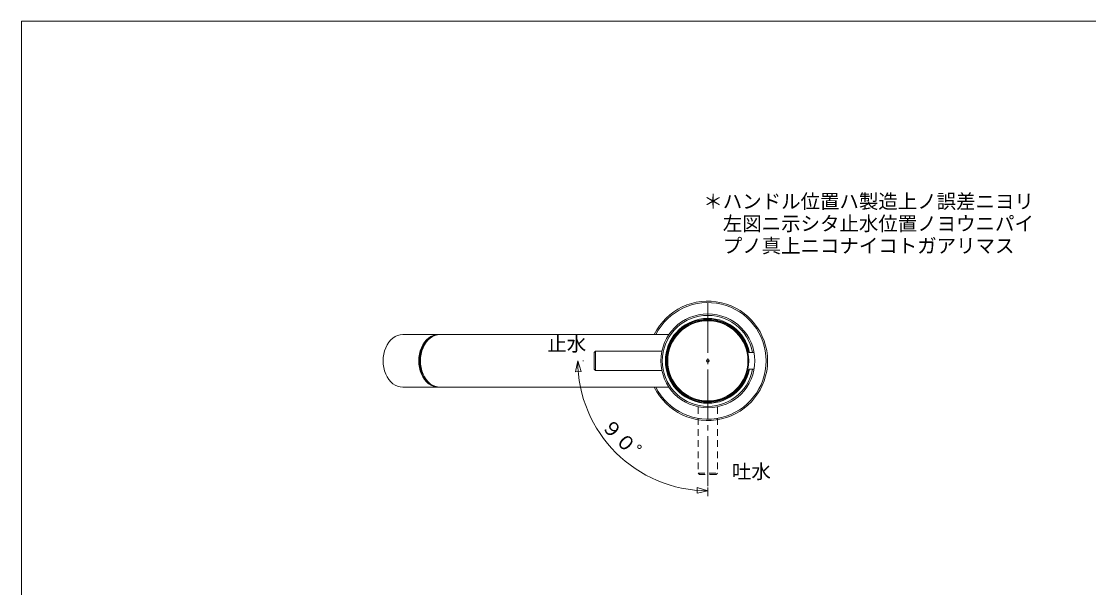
# Model space of a CAD drawing. Units: millimetres, scale not verified. Extents: x -373 to 395, y -278 to 275.
# Drawn here: x -373 to 11.2, y 71 to 275 of the extents above; entities that cross this region are included whole.
import ezdxf
from ezdxf.enums import TextEntityAlignment as Align

# ---------------------------------------------------------------- set-up
doc = ezdxf.new("R2010")
doc.units = ezdxf.units.MM
doc.header["$LTSCALE"] = 2
doc.header["$PDMODE"] = 32
doc.header["$PDSIZE"] = 1
doc.linetypes.add('USER1', pattern=[2, 1.2, -0.8])
doc.linetypes.add('USER2', pattern=[12, 9, -1, 1, -1])
for name, color, linetype, lineweight in [('0-1_1', 7, 'Continuous', 18), ('0-2_2', 7, 'Continuous', 18), ('0-3_3', 7, 'Continuous', 18)]:
    doc.layers.add(name, color=color, linetype=linetype, lineweight=lineweight)
doc.styles.add('ＭＳ ゴシック', font='')
doc.styles.get('ＭＳ ゴシック').set_extended_font_data('MS Gothic')

# ---------------------------------------------------------------- blocks, each defined once
blk = doc.blocks.new('D1')
at = {"layer": '0-3_3'}
for p, q in [((-172.681, 152.689), (-173.556, 148.786)), ((-172.681, 152.689), (-171.487, 148.872)), ((-170.9, 152.689), (-170.681, 152.689)), ((-173.556, 148.786), (-171.487, 148.872)), ((-129.686, 107.071), (-129.772, 105.002)), ((-125.869, 105.877), (-129.772, 105.002)), ((-125.869, 105.877), (-129.686, 107.071)), ((-125.869, 107.029), (-125.869, 103.877))]:
    blk.add_line(p, q, dxfattribs=at)
blk.add_arc((-125.869, 152.689), 46.812, 180, 270, dxfattribs=at)
at = {"layer": '0-3_3', "style": 'ＭＳ ゴシック'}
blk.add_text('９０゜', height=5.132, rotation=315, dxfattribs=at).set_placement((-165.688, 127.72), align=Align.BOTTOM_LEFT)

msp = doc.modelspace()

# ---------------------------------------------------------------- linework, layer by layer
at = {"layer": '0-1_1'}
msp.add_line((-373.022, 275.029), (394.982, 275.029), dxfattribs=at)
msp.add_lwpolyline([(-373.022, 275.029), (-373.022, -277.972), (394.982, -277.972), (394.982, 275.029)], dxfattribs=at)
at = {"layer": '0-2_2', "linetype": 'USER2'}
msp.add_line((-125.869, 107.542), (-125.869, 175.189), dxfattribs=at)
at = {"layer": '0-2_2'}
for p, q in [((-139.846, 162.189), (-235.712, 162.189)), ((-166.269, 156.189), (-166.769, 155.689)), ((-166.769, 149.689), (-166.769, 155.689)), ((-142.402, 156.189), (-166.269, 156.189)), ((-166.269, 156.189), (-166.269, 149.189)), ((-111.172, 155.689), (-109.237, 155.689)), ((-166.269, 149.189), (-166.769, 149.689)), ((-142.402, 149.189), (-166.269, 149.189)), ((-111.172, 149.689), (-109.237, 149.689)), ((-139.966, 143.189), (-235.712, 143.189))]:
    msp.add_line(p, q, dxfattribs=at)
at = {"layer": '0-2_2', "linetype": 'USER1'}
for p, q in [((-122.369, 136.053), (-122.369, 112.189)), ((-129.369, 112.189), (-128.869, 111.689)), ((-122.869, 111.689), (-128.869, 111.689)), ((-122.369, 112.189), (-122.869, 111.689))]:
    msp.add_line(p, q, dxfattribs=at)
msp.add_lwpolyline([(-129.369, 136.053), (-129.369, 112.189), (-122.369, 112.189)], dxfattribs=at)
at = {"layer": '0-2_2'}
for radius in [16.9, 14.75, 14.45]:
    msp.add_circle((-125.869, 152.689), radius, dxfattribs=at)
for radius, start, end in [(21.5, 206.22265, 153.77735), (21, 206.89655, 153.10345), (16.4, 10.54029, 349.45971), (15.3, 11.30773, 348.69227), (15, 11.53696, 348.46304)]:
    msp.add_arc((-125.869, 152.689), radius, start, end, dxfattribs=at)
for centre in [(-235.712, 152.689), (-222.857, 152.689), (-222.599, 152.689), (-222.278, 152.689)]:
    msp.add_ellipse(centre, major_axis=(0, 9.5), ratio=0.745895, start_param=6.2831853, end_param=9.4247783, dxfattribs=at)
msp.add_point((-125.869, 152.689), dxfattribs=at)

# ---------------------------------------------------------------- block references
at = {"layer": '0-3_3'}
msp.add_blockref('D1', (0, 0), dxfattribs=at)

# ---------------------------------------------------------------- texts
at = {"layer": '0-3_3', "style": 'ＭＳ ゴシック'}
for s, p in [('＊ハンドル位置ハ製造上ノ誤差ニヨリ', (-127.483, 206.049)), ('＊ハンドル位置ハ製造上ノ誤差ニヨリ', (-127.483, 206.049)), ('左図ニ示シタ止水位置ノヨウニパイ', (-120.483, 198.049)), ('左図ニ示シタ止水位置ノヨウニパイ', (-120.483, 198.049)), ('プノ真上ニコナイコトガアリマス', (-120.483, 190.049)), ('プノ真上ニコナイコトガアリマス', (-120.483, 190.049)), ('止水', (-183.671, 154.655)), ('吐水', (-117.187, 108.712))]:
    msp.add_text(s, height=5.132, dxfattribs=at).set_placement(p, align=Align.BOTTOM_LEFT)

doc.saveas('drawing.dxf')
